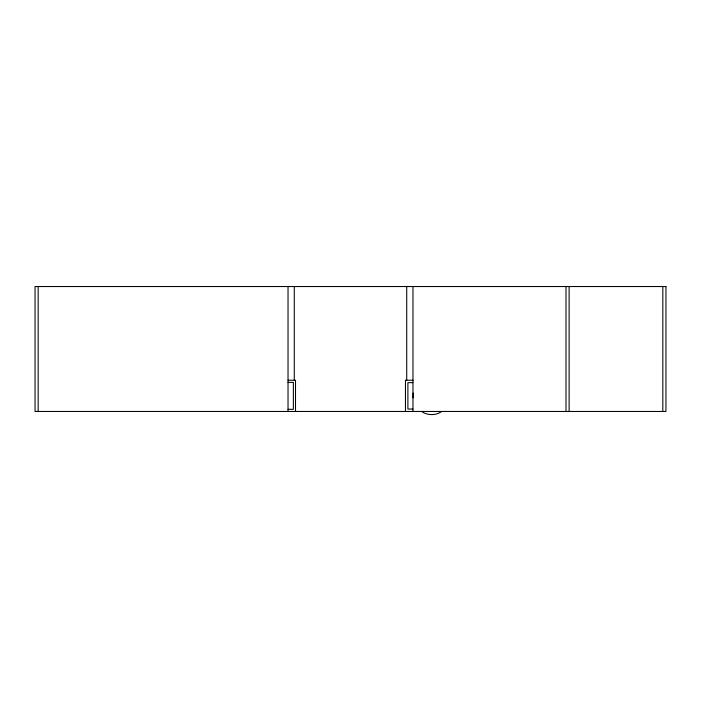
<?xml version="1.0" encoding="UTF-8"?>
<svg xmlns="http://www.w3.org/2000/svg" width="701" height="701" viewBox="0 0 701 701"><rect width="100%" height="100%" fill="white"/><g stroke="black" fill="none" stroke-linecap="round" stroke-linejoin="round"><path stroke-width="1.05" d="M413.082 397.905L413.178 393.016M441.867 411.461L438.519 413.301A18.743 18.743 0 0 1 424.175 413.003L421.625 411.461M288.023 380.231L295.507 380.231L295.507 411.461M413.064 380.231L405.467 380.231L405.467 411.461M288.023 382.378L293.36 382.378L293.36 409.314L288.032 409.314M412.968 382.65L407.894 382.65L407.894 409.034L412.968 409.034M662.831 286.534L662.831 411.461M569.124 286.534L569.124 411.461M566.005 286.534L566.005 411.461M412.968 286.534L412.968 411.461M406.72 286.534L406.72 380.231M294.28 286.534L294.28 380.231M288.032 286.534L288.032 411.461M38.169 286.534L38.169 411.461M665.95 286.534L35.05 286.534L35.05 411.461L665.95 411.461L665.95 286.534"/></g></svg>
